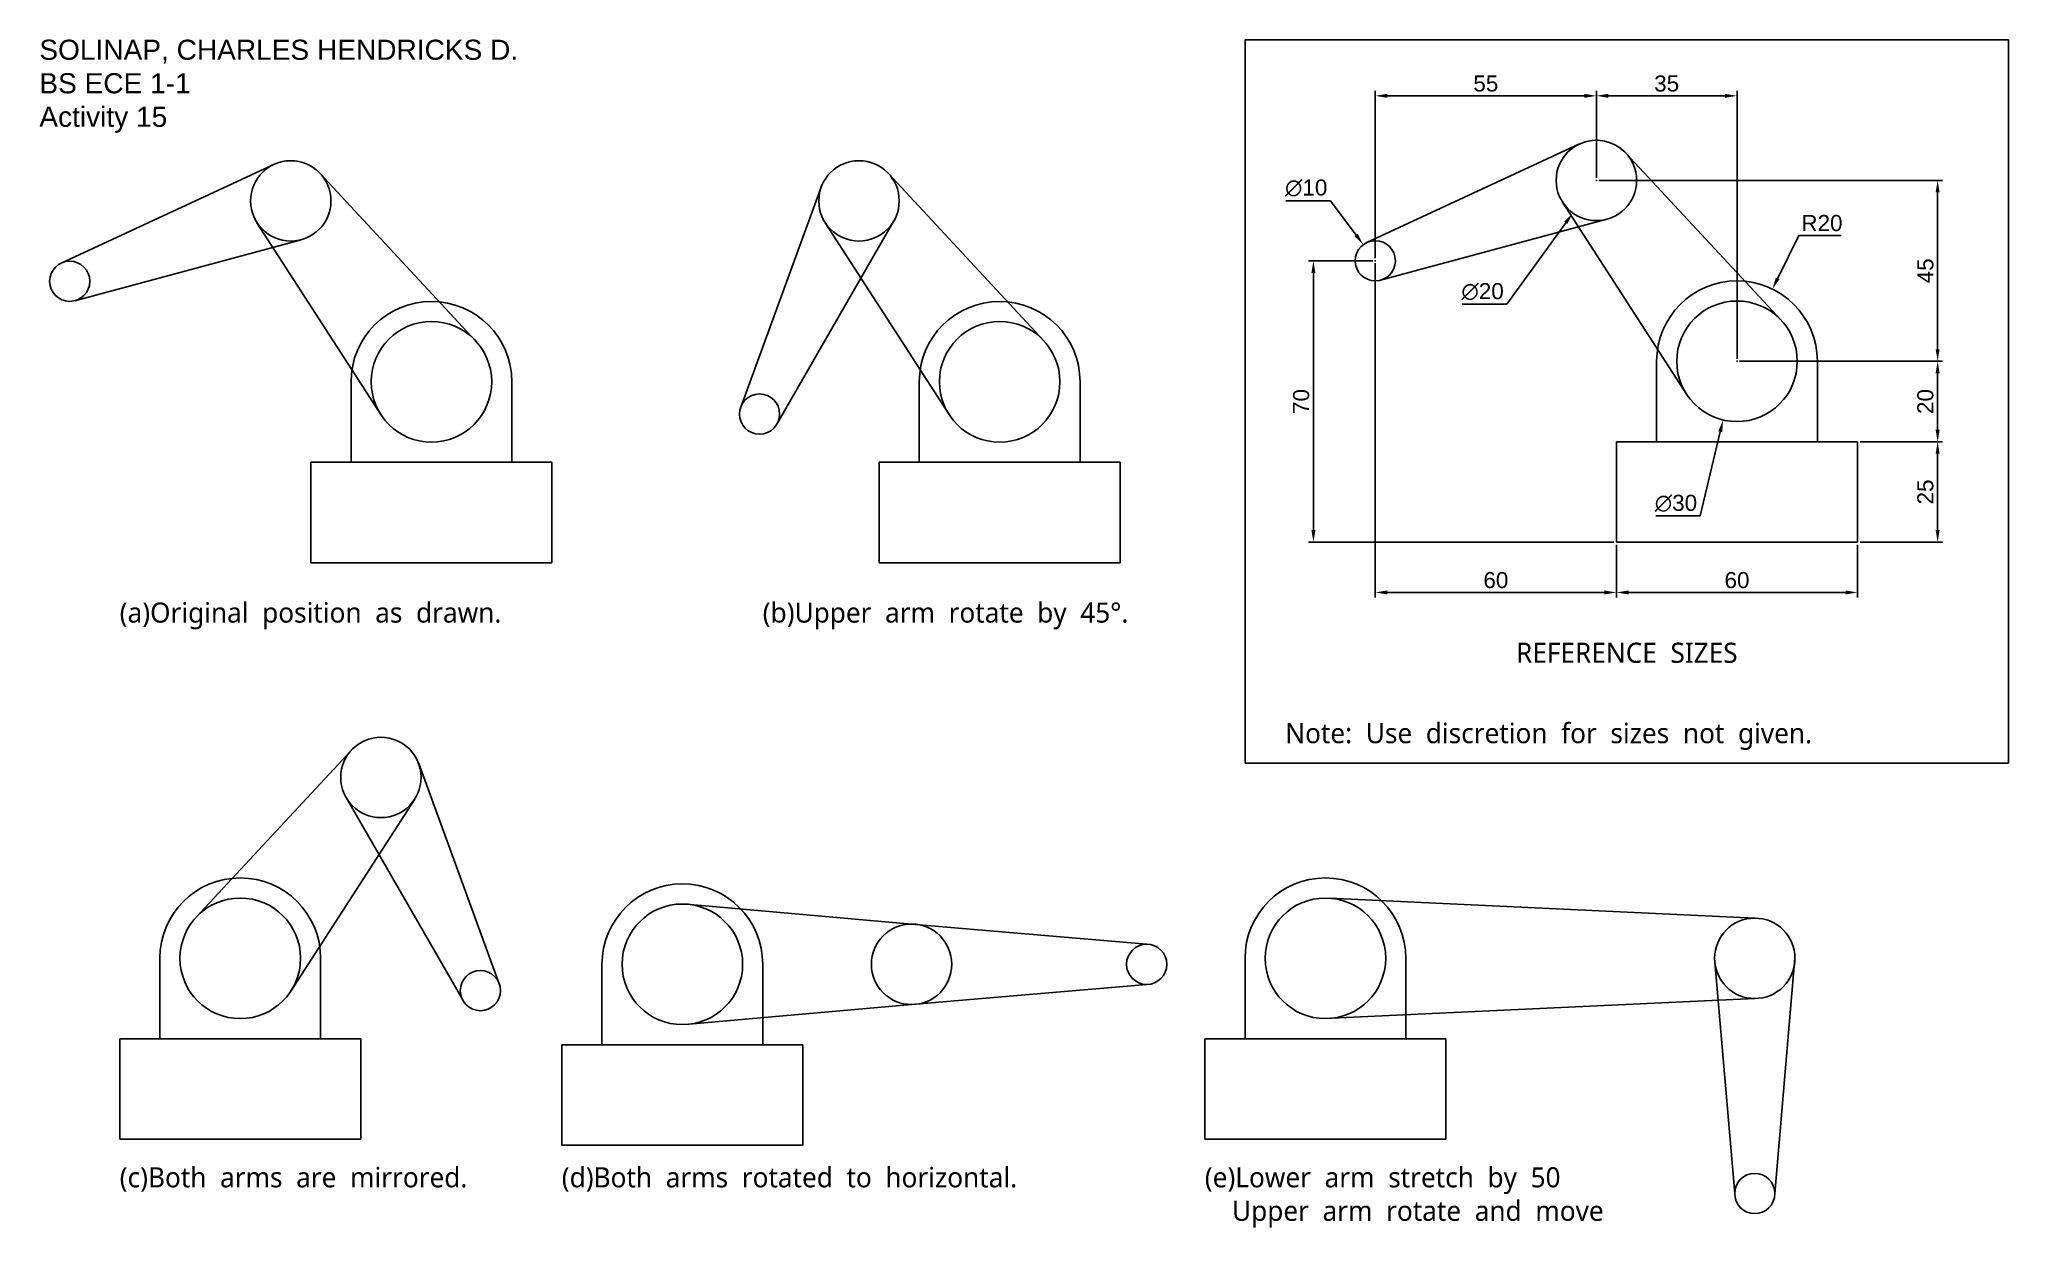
# Model space of a CAD drawing. Header units: millimetres. Extents: x 20 to 510, y 5 to 300.
import ezdxf

# ---------------------------------------------------------------- set-up
doc = ezdxf.new("R2010")
doc.units = ezdxf.units.MM
doc.styles.get("Standard").update_dxf_attribs({"font": 'arial.ttf'})
doc.dimstyles.new('ISO-25', dxfattribs={"dimtxt": 4, "dimasz": 3, "dimexe": 1.25, "dimexo": 0.625, "dimgap": 1, "dimtad": 1, "dimdec": 0, "dimtxsty": 'Standard', "dimcen": 2.5, "dimclrd": 4, "dimclre": 4, "dimadec": 0, "dimazin": 0, "dimtfac": 1, "dimtdec": 0, "dimtmove": 0, "dimatfit": 3, "dimfxl": 1, "dimarcsym": 0})
doc.dimstyles.get("Standard").update_dxf_attribs({"dimtxt": 4, "dimasz": 3, "dimexe": 0.18, "dimexo": 0.0625, "dimgap": 1, "dimtad": 2, "dimtih": 1, "dimtoh": 1, "dimdec": 0, "dimzin": 0, "dimdsep": 46, "dimtxsty": 'Standard', "dimcen": 0.09, "dimclrd": 4, "dimclre": 4, "dimadec": 0, "dimazin": 0, "dimtfac": 1, "dimtdec": 0, "dimtofl": 0, "dimtmove": 0, "dimatfit": 3, "dimfxl": 1, "dimtolj": 1, "dimtzin": 0, "dimarcsym": 0})

# ---------------------------------------------------------------- blocks, each defined once
blk = doc.blocks.new('*D2')
at = {"color": 4, "lineweight": -2, "transparency": 16777216}
for p, q in [((412.42, 174.38), (412.42, 161.25)), ((472.42, 174.38), (472.42, 161.25)), ((415.42, 162.5), (469.42, 162.5))]:
    blk.add_line(p, q, dxfattribs=at)
at = {"color": 4, "transparency": 16777216}
for points in [[(415.42, 163), (415.42, 162), (412.42, 162.5)], [(469.42, 163), (469.42, 162), (472.42, 162.5)]]:
    blk.add_solid(points, dxfattribs=at)
at = {"layer": 'Defpoints', "color": 0, "transparency": 16777216}
for p in [(412.42, 175), (472.42, 175), (472.42, 162.5)]:
    blk.add_point(p, dxfattribs=at)
at = {"color": 0, "transparency": 16777216, "insert": (442.42, 165.55), "char_height": 4, "attachment_point": 5}
blk.add_mtext('60', dxfattribs=at)
blk = doc.blocks.new('*D3')
at = {"color": 4, "lineweight": -2, "transparency": 16777216}
for p, q in [((352.42, 244.38), (352.42, 161.25)), ((412.42, 174.38), (412.42, 161.25)), ((355.42, 162.5), (409.42, 162.5))]:
    blk.add_line(p, q, dxfattribs=at)
at = {"color": 4, "transparency": 16777216}
for points in [[(355.42, 163), (355.42, 162), (352.42, 162.5)], [(409.42, 163), (409.42, 162), (412.42, 162.5)]]:
    blk.add_solid(points, dxfattribs=at)
at = {"layer": 'Defpoints', "color": 0, "transparency": 16777216}
for p in [(352.42, 245), (412.42, 175), (412.42, 162.5)]:
    blk.add_point(p, dxfattribs=at)
at = {"color": 0, "transparency": 16777216, "insert": (382.42, 165.55), "char_height": 4, "attachment_point": 5}
blk.add_mtext('60', dxfattribs=at)
blk = doc.blocks.new('*D4')
at = {"color": 4, "lineweight": -2, "transparency": 16777216}
for p, q in [((351.8, 245), (335.77, 245)), ((337.02, 242), (337.02, 178)), ((411.8, 175), (335.77, 175))]:
    blk.add_line(p, q, dxfattribs=at)
at = {"color": 4, "transparency": 16777216}
for points in [[(336.52, 242), (337.52, 242), (337.02, 245)], [(336.52, 178), (337.52, 178), (337.02, 175)]]:
    blk.add_solid(points, dxfattribs=at)
at = {"layer": 'Defpoints', "color": 0, "transparency": 16777216}
for p in [(352.42, 245), (337.02, 175), (412.42, 175)]:
    blk.add_point(p, dxfattribs=at)
at = {"color": 0, "transparency": 16777216, "insert": (333.98, 210), "char_height": 4, "attachment_point": 5, "rotation": 90}
blk.add_mtext('70', dxfattribs=at)
blk = doc.blocks.new('*D5')
at = {"color": 4, "lineweight": -2, "transparency": 16777216}
for p, q in [((352.42, 245.63), (352.42, 287.29)), ((355.42, 286.04), (404.42, 286.04)), ((407.42, 265.63), (407.42, 287.29))]:
    blk.add_line(p, q, dxfattribs=at)
at = {"color": 4, "transparency": 16777216}
for points in [[(355.42, 286.54), (355.42, 285.54), (352.42, 286.04)], [(404.42, 286.54), (404.42, 285.54), (407.42, 286.04)]]:
    blk.add_solid(points, dxfattribs=at)
at = {"layer": 'Defpoints', "color": 0, "transparency": 16777216}
for p in [(407.42, 286.04), (407.42, 265), (352.42, 245)]:
    blk.add_point(p, dxfattribs=at)
at = {"color": 0, "transparency": 16777216, "insert": (379.92, 289.08), "char_height": 4, "attachment_point": 5}
blk.add_mtext('55', dxfattribs=at)
blk = doc.blocks.new('*D6')
at = {"color": 4, "lineweight": -2, "transparency": 16777216}
for p, q in [((407.42, 265.63), (407.42, 287.29)), ((410.42, 286.04), (439.42, 286.04)), ((442.42, 220.63), (442.42, 287.29))]:
    blk.add_line(p, q, dxfattribs=at)
at = {"color": 4, "transparency": 16777216}
for points in [[(410.42, 286.54), (410.42, 285.54), (407.42, 286.04)], [(439.42, 286.54), (439.42, 285.54), (442.42, 286.04)]]:
    blk.add_solid(points, dxfattribs=at)
at = {"layer": 'Defpoints', "color": 0, "transparency": 16777216}
for p in [(442.42, 286.04), (407.42, 265), (442.42, 220)]:
    blk.add_point(p, dxfattribs=at)
at = {"color": 0, "transparency": 16777216, "insert": (424.92, 289.09), "char_height": 4, "attachment_point": 5}
blk.add_mtext('35', dxfattribs=at)
blk = doc.blocks.new('*D7')
at = {"color": 4, "lineweight": -2, "transparency": 16777216}
for p, q in [((408.05, 265), (493.59, 265)), ((492.34, 262), (492.34, 223)), ((443.05, 220), (493.59, 220))]:
    blk.add_line(p, q, dxfattribs=at)
at = {"color": 4, "transparency": 16777216}
for points in [[(491.84, 262), (492.84, 262), (492.34, 265)], [(491.84, 223), (492.84, 223), (492.34, 220)]]:
    blk.add_solid(points, dxfattribs=at)
at = {"layer": 'Defpoints', "color": 0, "transparency": 16777216}
for p in [(407.42, 265), (442.42, 220), (492.34, 220)]:
    blk.add_point(p, dxfattribs=at)
at = {"color": 0, "transparency": 16777216, "insert": (489.31, 242.5), "char_height": 4, "attachment_point": 5, "rotation": 90}
blk.add_mtext('45', dxfattribs=at)
blk = doc.blocks.new('*D8')
at = {"color": 4, "lineweight": -2, "transparency": 16777216}
for p, q in [((443.05, 220), (493.59, 220)), ((492.34, 217), (492.34, 203)), ((473.05, 200), (493.59, 200))]:
    blk.add_line(p, q, dxfattribs=at)
at = {"color": 4, "transparency": 16777216}
for points in [[(491.84, 217), (492.84, 217), (492.34, 220)], [(491.84, 203), (492.84, 203), (492.34, 200)]]:
    blk.add_solid(points, dxfattribs=at)
at = {"layer": 'Defpoints', "color": 0, "transparency": 16777216}
for p in [(442.42, 220), (472.42, 200), (492.34, 200)]:
    blk.add_point(p, dxfattribs=at)
at = {"color": 0, "transparency": 16777216, "insert": (489.3, 210), "char_height": 4, "attachment_point": 5, "rotation": 90}
blk.add_mtext('20', dxfattribs=at)
blk = doc.blocks.new('*D9')
at = {"color": 4, "lineweight": -2, "transparency": 16777216}
for p, q in [((473.05, 200), (493.59, 200)), ((492.34, 197), (492.34, 178)), ((473.05, 175), (493.59, 175))]:
    blk.add_line(p, q, dxfattribs=at)
at = {"color": 4, "transparency": 16777216}
for points in [[(491.84, 197), (492.84, 197), (492.34, 200)], [(491.84, 178), (492.84, 178), (492.34, 175)]]:
    blk.add_solid(points, dxfattribs=at)
at = {"layer": 'Defpoints', "color": 0, "transparency": 16777216}
for p in [(472.42, 200), (472.42, 175), (492.34, 175)]:
    blk.add_point(p, dxfattribs=at)
at = {"color": 0, "transparency": 16777216, "insert": (489.3, 187.5), "char_height": 4, "attachment_point": 5, "rotation": 90}
blk.add_mtext('25', dxfattribs=at)
blk = doc.blocks.new('*D10')
at = {"color": 4, "lineweight": -2, "transparency": 16777216}
for p, q in [((457.78, 251.33), (452.55, 240.65)), ((468.32, 251.33), (457.78, 251.33)), ((442.33, 220), (442.51, 220)), ((442.42, 219.91), (442.42, 220.09))]:
    blk.add_line(p, q, dxfattribs=at)
at = {"color": 4, "transparency": 16777216}
blk.add_solid([(452.1, 240.87), (452.99, 240.43), (451.23, 237.96)], dxfattribs=at)
at = {"layer": 'Defpoints', "color": 0, "transparency": 16777216}
for p in [(451.23, 237.96), (442.42, 220)]:
    blk.add_point(p, dxfattribs=at)
at = {"color": 0, "transparency": 16777216, "insert": (463.55, 254.37), "char_height": 4, "attachment_point": 5}
blk.add_mtext('\\A1;R20', dxfattribs=at)
blk = doc.blocks.new('*D11')
at = {"color": 4, "lineweight": -2, "transparency": 16777216}
for p, q in [((442.33, 220), (442.51, 220)), ((442.42, 219.91), (442.42, 220.09)), ((433.26, 181.52), (438.25, 202.49)), ((422.19, 181.52), (433.26, 181.52))]:
    blk.add_line(p, q, dxfattribs=at)
at = {"color": 4, "transparency": 16777216}
blk.add_solid([(437.77, 202.61), (438.74, 202.37), (438.95, 205.41)], dxfattribs=at)
at = {"layer": 'Defpoints', "color": 0, "transparency": 16777216}
for p in [(445.9, 234.59), (438.95, 205.41)]:
    blk.add_point(p, dxfattribs=at)
at = {"color": 0, "transparency": 16777216, "insert": (427.22, 184.67), "char_height": 4, "attachment_point": 5}
blk.add_mtext('\\A1;∅30', dxfattribs=at)
blk = doc.blocks.new('*D12')
at = {"color": 4, "lineweight": -2, "transparency": 16777216}
for p, q in [((407.33, 265), (407.51, 265)), ((407.42, 264.91), (407.42, 265.09)), ((385.14, 234.18), (399.81, 254.47)), ((374.07, 234.18), (385.14, 234.18))]:
    blk.add_line(p, q, dxfattribs=at)
at = {"color": 4, "transparency": 16777216}
blk.add_solid([(399.4, 254.76), (400.21, 254.17), (401.57, 256.9)], dxfattribs=at)
at = {"layer": 'Defpoints', "color": 0, "transparency": 16777216}
for p in [(413.28, 273.1), (401.57, 256.9)]:
    blk.add_point(p, dxfattribs=at)
at = {"color": 0, "transparency": 16777216, "insert": (379.11, 237.33), "char_height": 4, "attachment_point": 5}
blk.add_mtext('\\A1;∅20', dxfattribs=at)
blk = doc.blocks.new('*D13')
at = {"color": 4, "lineweight": -2, "transparency": 16777216}
for p, q in [((330.19, 259.95), (341.26, 259.95)), ((341.26, 259.95), (347.64, 251.41)), ((352.33, 245), (352.51, 245)), ((352.42, 244.91), (352.42, 245.09))]:
    blk.add_line(p, q, dxfattribs=at)
at = {"color": 4, "transparency": 16777216}
blk.add_solid([(348.04, 251.71), (347.24, 251.11), (349.43, 249.01)], dxfattribs=at)
at = {"layer": 'Defpoints', "color": 0, "transparency": 16777216}
for p in [(349.43, 249.01), (355.42, 240.99)]:
    blk.add_point(p, dxfattribs=at)
at = {"color": 0, "transparency": 16777216, "insert": (335.22, 263.11), "char_height": 4, "attachment_point": 5}
blk.add_mtext('\\A1;∅10', dxfattribs=at)

msp = doc.modelspace()

# ---------------------------------------------------------------- linework, layer by layer
for p, q in [((320, 300), (320, 120)), ((510, 300), (320, 300)), ((510, 120), (510, 300)), ((403.22, 274.07), (350.32, 249.54)), ((453.41, 230.21), (414.75, 271.81)), ((78.35, 268.97), (25.46, 244.44)), ((128.55, 225.11), (89.88, 266.71)), ((269.94, 225.11), (231.28, 266.71)), ((214.56, 263.34), (194.51, 208.59)), ((203.54, 204.37), (232.62, 254.91)), ((353.73, 240.17), (410.03, 255.34)), ((429.82, 211.86), (399.02, 259.58)), ((28.86, 235.07), (85.16, 250.25)), ((104.96, 206.77), (74.16, 254.48)), ((246.35, 206.77), (215.55, 254.48)), ((422.42, 220), (422.42, 200)), ((462.42, 220), (462.42, 200)), ((97.56, 214.9), (97.56, 194.9)), ((137.56, 214.9), (137.56, 194.9)), ((238.95, 214.9), (238.95, 194.9)), ((278.95, 214.9), (278.95, 194.9)), ((472.42, 200), (412.42, 200)), ((412.42, 200), (412.42, 175)), ((472.42, 175), (472.42, 200)), ((147.56, 194.9), (87.56, 194.9)), ((87.56, 194.9), (87.56, 169.9)), ((147.56, 169.9), (147.56, 194.9)), ((288.95, 194.9), (228.95, 194.9)), ((228.95, 194.9), (228.95, 169.9)), ((288.95, 169.9), (288.95, 194.9)), ((412.42, 175), (472.42, 175)), ((87.56, 169.9), (147.56, 169.9)), ((228.95, 169.9), (288.95, 169.9)), ((59.01, 81.7), (97.68, 123.3)), ((114.39, 119.93), (134.44, 65.18)), ((320, 120), (510, 120)), ((82.6, 63.35), (113.4, 111.07)), ((125.42, 60.96), (96.33, 111.5)), ((181.01, 84.97), (237.04, 80)), ((341.01, 86.46), (446.84, 81.49)), ((237.04, 80), (295.53, 75)), ((50, 71.49), (50, 51.49)), ((90, 71.49), (90, 51.49)), ((160, 70), (160, 50)), ((200, 70), (200, 50)), ((320, 71.49), (320, 51.49)), ((360, 71.49), (360, 51.49)), ((441.84, 12.99), (436.84, 71.49)), ((456.84, 71.49), (451.84, 12.99)), ((295.53, 65), (237.04, 60)), ((181.62, 55.09), (237.04, 60)), ((341.62, 56.58), (446.84, 61.49)), ((100, 51.49), (40, 51.49)), ((40, 51.49), (40, 26.49)), ((100, 26.49), (100, 51.49)), ((210, 50), (150, 50)), ((150, 50), (150, 25)), ((210, 25), (210, 50)), ((370, 51.49), (310, 51.49)), ((310, 51.49), (310, 26.49)), ((370, 26.49), (370, 51.49)), ((40, 26.49), (100, 26.49)), ((150, 25), (210, 25)), ((310, 26.49), (370, 26.49))]:
    msp.add_line(p, q)
for centre, radius in [((407.42, 265), 10), ((82.56, 259.9), 10), ((223.95, 259.9), 10), ((352.42, 245), 5), ((27.56, 239.9), 5), ((442.42, 220), 15), ((117.56, 214.9), 15), ((258.95, 214.9), 15), ((199.2, 206.87), 5), ((105, 116.49), 10), ((70, 71.49), 15), ((180, 70), 15), ((340, 71.49), 15), ((237.04, 70), 10), ((446.84, 71.49), 10), ((295.53, 70), 5), ((129.75, 63.46), 5), ((446.84, 12.99), 5)]:
    msp.add_circle(centre, radius)
for centre in [(442.42, 220), (117.56, 214.9), (258.95, 214.9), (70, 71.49), (180, 70), (340, 71.49)]:
    msp.add_arc(centre, 20, 0, 180)

# ---------------------------------------------------------------- texts
at = {"char_height": 5, "attachment_point": 1}
for s, width, insert in [('SOLINAP, CHARLES HENDRICKS D.\\PBS ECE 1-1\\PActivity 15', 280, (20, 300)), ('{\\f@Microsoft YaHei|b0|i0|c0|p34;(a)Original  position  as  drawn.}', 180.1694, (40, 160)), ('{\\f@Microsoft YaHei|b0|i0|c0|p34;(b)Upper  arm  rotate  by  45%%D.}', 180.1694, (200, 160)), ('\\pxqc;{\\f@Microsoft YaHei|b0|i0|c0|p34;REFERENCE  SIZES}', 130, (350, 150)), ('{\\f@Microsoft YaHei|b0|i0|c0|p34;Note:  Use  discretion  for  sizes  not  given.}', 180.1694, (330, 130)), ('{\\f@Microsoft YaHei|b0|i0|c0|p34;(c)Both  arms  are  mirrored.}', 180.1694, (40, 19.52)), ('{\\f@Microsoft YaHei|b0|i0|c0|p34;(d)Both  arms  rotated  to  horizontal.}', 180.1694, (150, 19.52)), ('{\\f@Microsoft YaHei|b0|i0|c0|p34;(e)Lower  arm  stretch  by  50\\P    Upper  arm  rotate  and  move}', 180.1694, (310, 19.52))]:
    msp.add_mtext_dynamic_manual_height_columns(s, width=width, gutter_width=12.5, heights=[0], dxfattribs=dict(at, insert=insert))

# ---------------------------------------------------------------- dimensions: what is measured, and where the dimension line sits
for base, p1, p2, picture, middle in [((407.42, 286.04), (352.42, 245), (407.42, 265), '*D5', (379.92, 289.08)), ((442.42, 286.04), (407.42, 265), (442.42, 220), '*D6', (424.92, 289.09)), ((412.42, 162.5), (352.42, 245), (412.42, 175), '*D3', (382.42, 165.55)), ((472.42, 162.5), (412.42, 175), (472.42, 175), '*D2', (442.42, 165.55))]:
    dim = msp.add_linear_dim(base=base, p1=p1, p2=p2, dimstyle='ISO-25')
    dim.commit()
    dim.dimension.update_dxf_attribs({"geometry": picture, "text_midpoint": middle})
for p1, p2, picture, middle in [((413.28, 273.1), (401.57, 256.9), '*D12', (379.11, 234.18)), ((355.42, 240.99), (349.43, 249.01), '*D13', (335.22, 259.95)), ((445.9, 234.59), (438.95, 205.41), '*D11', (427.22, 181.52))]:
    dim = msp.add_diameter_dim_2p(p1=p1, p2=p2, dimstyle='Standard')
    dim.commit()
    dim.dimension.update_dxf_attribs({"geometry": picture, "text_midpoint": middle, "dimtype": 163})
for base, p1, p2, picture, middle in [((492.34, 220), (407.42, 265), (442.42, 220), '*D7', (489.31, 242.5)), ((337.02, 175), (352.42, 245), (412.42, 175), '*D4', (333.98, 210)), ((492.34, 200), (442.42, 220), (472.42, 200), '*D8', (489.3, 210)), ((492.34, 175), (472.42, 200), (472.42, 175), '*D9', (489.3, 187.5))]:
    dim = msp.add_linear_dim(base=base, p1=p1, p2=p2, angle=90, dimstyle='ISO-25')
    dim.commit()
    dim.dimension.update_dxf_attribs({"geometry": picture, "text_midpoint": middle})
dim = msp.add_radius_dim(center=(442.42, 220), mpoint=(451.23, 237.96), dimstyle='Standard')
dim.commit()
dim.dimension.update_dxf_attribs({"geometry": '*D10', "text_midpoint": (463.55, 251.33), "dimtype": 164})

doc.saveas('drawing.dxf')
